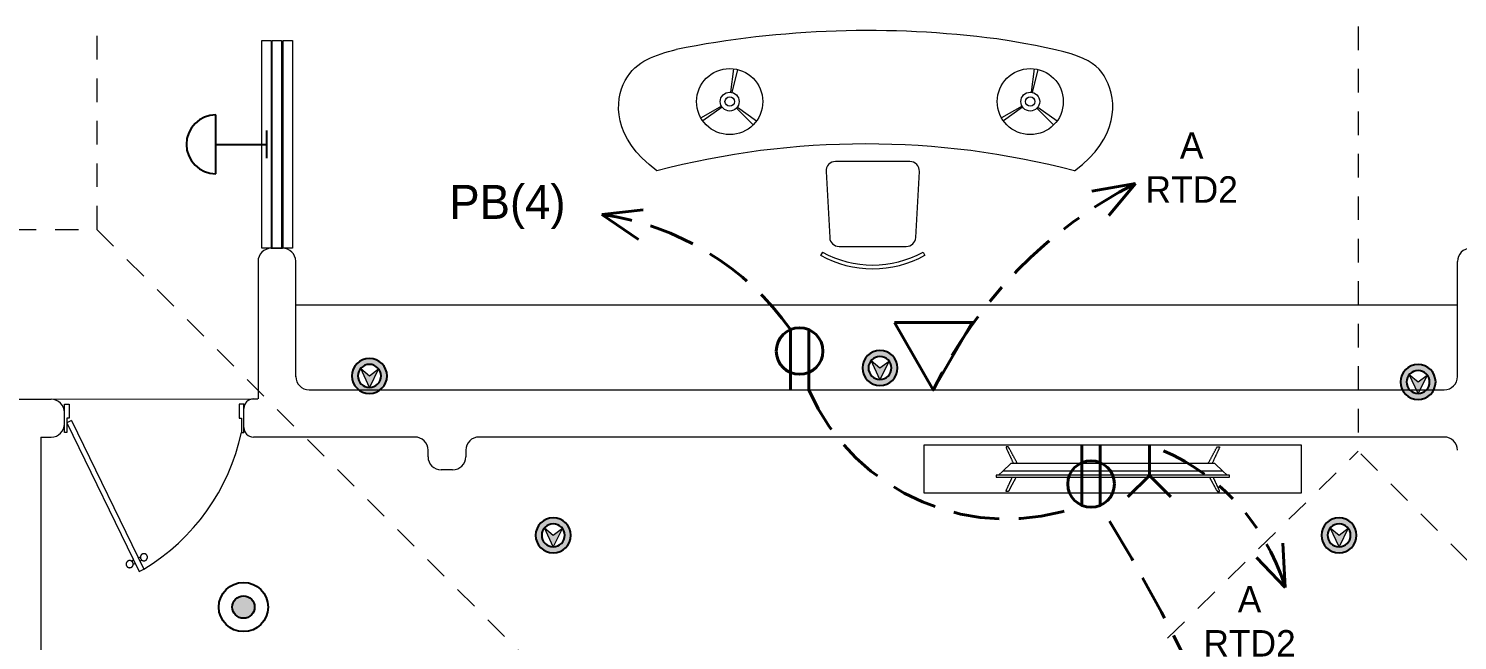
# Model space of a CAD drawing. Header units: metres. Extents: x 14 to 2416, y -346 to 476.
# Drawn here: x 146.26 to 153.83, y -147.21 to -143.96 of the extents above; entities that cross this region are included whole.
import ezdxf

# ---------------------------------------------------------------- set-up
doc = ezdxf.new("R2010")
doc.units = ezdxf.units.M
for name, pattern in [('0', [0]), ('CONTINUA', [0]), ('Dash Style-2', [0.694425, 0.48607, -0.208355]), ('HIDDEN2', [0.1875, 0.125, -0.0625]), ('STYLE_06', [1.041641, 0.625, -0.208282, 0.069427, -0.138931]), ('STYLE_08', [1.25, 0.625, -0.20828, 0.06943, -0.13893, 0.06943, -0.13893])]:
    doc.linetypes.add(name, pattern=pattern)
doc.layers.get('0').update_dxf_attribs({"linetype": '0', "lineweight": 20})
for name, color, linetype, lineweight in [('A-ANNO-TEXT', 20, 'Continuous', 13), ('A-DOOR', 35, 'Continuous', 5), ('A-WALL', 250, 'Continuous', 20), ('E Salida CABLE Antena', 150, 'CONTINUA', 40), ('E Salida Luces', 22, 'Continuous', 40), ('E Salida TCorrientes', 24, 'CONTINUA', 40), ('E Salida Telefono', 128, 'Continuous', 40), ('E Tuberia Cable TV', 150, 'STYLE_08', 40), ('E Tuberia Emp Piso', 24, 'Dash Style-2', 40), ('E Tuberia Telefonica', 118, 'STYLE_06', 40), ('MAVA', 1, 'Continuous', 15), ('MOBILIARIOS', 252, 'Continuous', 0), ('piso', 253, 'Continuous', 0)]:
    doc.layers.add(name, color=color, linetype=linetype, lineweight=lineweight)
doc.layers.add('MAVA LUM', color=1, linetype='Continuous')
doc.layers.add('MAVA Luminarias', color=1, linetype='Continuous')
doc.layers.add('Techos 1', color=7, linetype='HIDDEN2', lineweight=9, true_color=0x42391a)
doc.styles.add('CENTURY GOTHIC', font='GOTHIC.TTF')
doc.styles.add('DIMTEXT', font='dim.shx', dxfattribs={"width": 0.75})
doc.styles.add('GENERATED_STYLE_1', font='GOTHIC.TTF')

# ---------------------------------------------------------------- blocks, each defined once
blk = doc.blocks.new('A$C58f5b6b7')
at = {"layer": 'MOBILIARIOS'}
for points in [[(0, 0.2526), (2, 0.2526), (2, 0), (0, 0)], [(0.382, 0.1596), (0.382, 0.1691), (1.618, 0.1691), (1.618, 0.1596)]]:
    blk.add_lwpolyline(points, close=True, dxfattribs=at)
for points in [[(1.6059, 0.1595), (1.5823, 0.1372), (1, 0.1372), (0.4177, 0.1372), (0.3941, 0.1595)], [(1.5823, 0.1372), (1.54, 0.0973), (0.46, 0.0973), (0.4177, 0.1372)]]:
    blk.add_lwpolyline(points, dxfattribs=at)
for points, degree in [([(0.4512, 0.2382, -0.0047), (0.4469, 0.2461, -0.0047), (0.4415, 0.2461, -0.0047), (0.4325, 0.2461, -0.0047), (0.4368, 0.237, -0.0047)], 3), ([(0.4368, 0.237, -0.0047), (0.4526, 0.2031, -0.0047), (0.4683, 0.1691, -0.0047)], 2), ([(0.4885, 0.1691, -0.0047), (0.4698, 0.2037, -0.0047), (0.4512, 0.2382, -0.0047)], 2), ([(1.5115, 0.1691, -0.0047), (1.5302, 0.2037, -0.0047), (1.5488, 0.2382, -0.0047)], 2), ([(1.5632, 0.237, -0.0047), (1.5474, 0.2031, -0.0047), (1.5317, 0.1691, -0.0047)], 2), ([(1.5488, 0.2382, -0.0047), (1.5531, 0.2461, -0.0047), (1.5585, 0.2461, -0.0047), (1.5675, 0.2461, -0.0047), (1.5632, 0.237, -0.0047)], 3), ([(0.4368, 0.0172, -0.0047), (0.4554, 0.0572, -0.0047), (0.474, 0.0973, -0.0047)], 2), ([(0.4951, 0.0973, -0.0047), (0.4731, 0.0566, -0.0047), (0.4512, 0.016, -0.0047)], 2), ([(1.5049, 0.0973), (1.5269, 0.0566), (1.5488, 0.016)], 2), ([(1.5632, 0.0172), (1.5446, 0.0572), (1.526, 0.0973)], 2)]:
    blk.add_open_spline(points, degree=degree, dxfattribs=at)
for points in [[(0.4512, 0.016, -0.0047), (0.4469, 0.0081, -0.0047), (0.4415, 0.0081, -0.0047), (0.4325, 0.0081, -0.0047), (0.4368, 0.0172, -0.0047)], [(1.5488, 0.016), (1.5531, 0.0081), (1.5585, 0.0081), (1.5675, 0.0081), (1.5632, 0.0172)]]:
    blk.add_open_spline(points, degree=3, knots=[-0.08544201, -0.08544201, -0.08544201, -0.08544201, -0.04272101, 0, 0, 0, 0], dxfattribs=at)
blk = doc.blocks.new('puerta 1.00')
at = {"layer": 'A-DOOR'}
for p, q in [((-0.15, -0.0125), (-0.9369, -0.3949)), ((-0.1376, -0.038), (-0.9245, -0.4204)), ((-0.1376, -0.038), (-0.15, -0.0125)), ((-0.8946, -0.3743), (-0.8996, -0.3641)), ((-0.8777, -0.3661), (-0.8826, -0.3559)), ((-0.9369, -0.3949), (-0.9245, -0.4204)), ((-0.8822, -0.3998), (-0.8772, -0.4101)), ((-0.8653, -0.3916), (-0.8603, -0.4018))]:
    blk.add_line(p, q, dxfattribs=at)
for points in [[(-0.05, 0), (-0.05, -0.025), (-0.125, -0.025), (-0.125, -0.0125), (-0.2, -0.0125), (-0.2, 0), (-0.05, 0)], [(-0.05, -0.95), (-0.05, -0.925), (-0.125, -0.925), (-0.125, -0.9375), (-0.2, -0.9375), (-0.2, -0.95), (-0.05, -0.95)]]:
    blk.add_lwpolyline(points, dxfattribs=at)
blk.add_arc((0.0366, 0.1602), 1.1229, 211.13358, 257.83427, dxfattribs=at)
for points in [[(-0.8982, -0.3642), (-0.9033, -0.3642), (-0.912, -0.3591), (-0.917, -0.3504), (-0.917, -0.3403), (-0.912, -0.3316), (-0.9033, -0.3265), (-0.8932, -0.3265), (-0.8844, -0.3316), (-0.8794, -0.3403), (-0.8794, -0.3504), (-0.8844, -0.3591), (-0.8932, -0.3642), (-0.8982, -0.3642)], [(-0.8617, -0.4394), (-0.8667, -0.4394), (-0.8754, -0.4344), (-0.8805, -0.4256), (-0.8805, -0.4156), (-0.8754, -0.4068), (-0.8667, -0.4018), (-0.8566, -0.4018), (-0.8479, -0.4068), (-0.8428, -0.4156), (-0.8428, -0.4257), (-0.8479, -0.4344), (-0.8566, -0.4394), (-0.8617, -0.4394)]]:
    blk.add_open_spline(points, degree=2, dxfattribs=at)
blk = doc.blocks.new('PL BASE 2N NASAS 09')
at = {"layer": 'A-DOOR'}
for points in [[(173.067, -17.3117), (173.117, -17.3117), (173.117, -18.4117), (173.067, -18.4117)], [(173.122, -17.3117), (173.172, -17.3117), (173.172, -18.4117), (173.122, -18.4117)], [(173.18, -17.3117), (173.23, -17.3117), (173.23, -18.4117), (173.18, -18.4117)]]:
    blk.add_lwpolyline(points, close=True, dxfattribs=at)
at = {"layer": 'A-WALL', "transparency": 33554684}
blk.add_line((173.1173, -18.4117), (173.1773, -18.4117), dxfattribs=at)
at = {"layer": 'A-WALL'}
for p, q in [((173.0473, -18.4817), (173.0473, -19.2101)), ((173.2473, -19.0934), (173.2473, -18.4793)), ((179.3975, -19.0917), (179.3975, -18.4817)), ((168.5175, -19.2117), (171.9525, -19.2117)), ((173.0225, -19.2101), (173.047, -19.2101)), ((173.3173, -19.1617), (179.3275, -19.1617)), ((172.0225, -19.3417), (172.0225, -19.2817)), ((172.9725, -19.3617), (172.9725, -19.2601)), ((171.8975, -19.4117), (171.8975, -21.3617)), ((171.8975, -19.4117), (171.9517, -19.4117)), ((173.8775, -19.4117), (173.0225, -19.4117)), ((179.3275, -19.4117), (174.2175, -19.4117)), ((173.9475, -19.5158), (173.9475, -19.4808)), ((174.1475, -19.4808), (174.1475, -19.5158)), ((174.0775, -19.5858), (174.0175, -19.5858))]:
    blk.add_line(p, q, dxfattribs=at)
for centre, radius, start, end in [((173.1173, -18.4817), 0.07, 90, 180), ((173.1772, -18.4818), 0.0701, 2.00748, 89.9691), ((179.4675, -18.4817), 0.07, 90, 180), ((173.3173, -19.0917), 0.07, 180, 270), ((179.3275, -19.0917), 0.07, 270, 0), ((171.9525, -19.2817), 0.07, 0, 90), ((173.0225, -19.2601), 0.05, 90, 180), ((171.9525, -19.3417), 0.07, 270, 0), ((173.0225, -19.3617), 0.05, 180, 270), ((173.8775, -19.4817), 0.07, 0, 90), ((174.2175, -19.4817), 0.07, 90, 180), ((179.3275, -19.4817), 0.07, 0, 90), ((174.0175, -19.5158), 0.07, 180, 270), ((174.0775, -19.5158), 0.07, 270, 360)]:
    blk.add_arc(centre, radius, start, end, dxfattribs=at)
at = {"layer": 'MOBILIARIOS'}
blk.add_line((173.2473, -18.7117), (179.3975, -18.7117), dxfattribs=at)
at = {"layer": 'piso'}
blk.add_line((171.9525, -19.2117), (173.0225, -19.2101), dxfattribs=at)
at = {"layer": 'Techos 1'}
for p, q in [((178.8725, -10.9367), (178.8725, -19.4867)), ((172.1943, -12.1117), (172.1943, -18.3117)), ((160.0475, -18.3117), (172.1943, -18.3117)), ((172.1943, -18.3117), (176.0975, -22.2118)), ((176.0975, -22.2118), (178.8725, -19.4867)), ((185.4975, -26.1117), (178.8725, -19.4867))]:
    blk.add_line(p, q, dxfattribs=at)
at = {"layer": 'A-DOOR', "rotation": 90.00000000000001}
blk.add_blockref('puerta 1.00', (172.0225, -19.1867), dxfattribs=at)
blk = doc.blocks.new('PL MUEBLES 2N NASAS 09')
at = {"layer": 'MOBILIARIOS'}
for p, q in [((225.4651, 45.132), (225.4806, 45.2561)), ((225.4711, 45.1309), (225.5014, 45.2522)), ((227.0565, 45.132), (227.072, 45.2561)), ((227.0625, 45.1309), (227.0928, 45.2522)), ((225.4155, 45.0576), (225.307, 44.9956)), ((225.4182, 45.0534), (225.3165, 44.9807)), ((225.4943, 45.0471), (225.5827, 44.9587)), ((225.4996, 45.0534), (225.6013, 44.9807)), ((227.0069, 45.0576), (226.8984, 44.9956)), ((227.0097, 45.0534), (226.9079, 44.9807)), ((227.0857, 45.0471), (227.1741, 44.9587)), ((227.091, 45.0534), (227.1927, 44.9807)), ((225.9495, 44.2855), (225.9398, 44.268)), ((226.4824, 44.2855), (226.4921, 44.268))]:
    blk.add_line(p, q, dxfattribs=at)
blk.add_lwpolyline([(226.0383, 44.3151), (226.3937, 44.3151, 0.39805), (226.4436, 44.3623), (226.463, 44.7123, 0.430564), (226.4131, 44.7651), (226.0188, 44.7651, 0.430564), (225.9689, 44.7123), (225.9883, 44.3623, 0.39805)], format="xyb", close=True, dxfattribs=at)
for centre, radius in [((225.4589, 45.0824), 0.175), ((227.0503, 45.0824), 0.175), ((225.4589, 45.0824), 0.05), ((225.4589, 45.0824), 0.025), ((227.0503, 45.0824), 0.05), ((227.0503, 45.0824), 0.025)]:
    blk.add_circle(centre, radius, dxfattribs=at)
for centre, radius, start, end in [((226.1932, 40.2177), 5.241, 82.54918, 101.19032), ((226.1788, 40.5167), 4.3416, 75.25051, 104.74949), ((226.216, 44.7651), 0.5686, 240.9454, 299.0546), ((226.216, 44.7651), 0.5486, 240.9454, 299.0546)]:
    blk.add_arc(centre, radius, start, end, dxfattribs=at)
for points in [[(227.2842, 44.7152), (227.5227, 44.8944), (227.496, 45.2766), (227.2961, 45.3466), (226.8728, 45.4144)], [(225.0735, 44.7152), (224.835, 44.8944), (224.8616, 45.2766), (225.0657, 45.3287), (225.1761, 45.359)]]:
    blk.add_open_spline(points, degree=3, dxfattribs=at)
blk.add_blockref('PL BASE 2N NASAS 09', (49.9143, 62.717))
at = {"layer": 'MOBILIARIOS', "xscale": -1, "rotation": 180}
blk.add_blockref('A$C58f5b6b7', (226.4871, 43.2624, 0.0047), dxfattribs=at)
blk = doc.blocks.new('A$C595364de')
blk.add_blockref('PL MUEBLES 2N NASAS 09', (-199.5618, -36.6052))
blk = doc.blocks.new('SUPERFICIAL')
at = {"layer": 'MAVA LUM'}
h = blk.add_hatch(color=256, dxfattribs=at)
h.dxf.hatch_style = 1
edge = h.paths.add_edge_path()
edge.add_arc((0.0008, 0.0016), 0.059, 0, 360)
for radius in [0.1303, 0.0593]:
    blk.add_circle((0.0008, 0.0016, 0), radius, dxfattribs=at)
at = {"ltscale": 1e-05, "style": 'DIMTEXT', "flags": 1}
blk.add_attdef('MULTIPLICADOR', (0.0928, 0.4687), '', height=0.15, dxfattribs=at)
blk = doc.blocks.new('dl ip')
at = {"layer": 'MAVA', "true_color": 0xf8991e, "transparency": 33554687}
h = blk.add_hatch(color=30, dxfattribs=at)
h.dxf.hatch_style = 1
h.paths.add_polyline_path([(94.7574, -111.2088), (94.7109, -111.2482), (94.6624, -111.2113), (94.7109, -111.3092)])
at = {"layer": 'MAVA Luminarias', "linetype": 'Continuous', "true_color": 0xf8991e}
h = blk.add_hatch(color=30, dxfattribs=at)
h.paths.add_polyline_path([(94.618, -111.2482, 1), (94.8039, -111.2482, 1)])
h.paths.add_polyline_path([(94.7719, -111.2482, -1), (94.6499, -111.2482, -1)], flags=16)
at = {"layer": 'MAVA', "color": 30, "true_color": 0xf8991e}
for p, q in [((94.7109, -111.2482), (94.6624, -111.2113)), ((94.6624, -111.2113), (94.7109, -111.3092)), ((94.7109, -111.3092), (94.7574, -111.2088)), ((94.7574, -111.2088), (94.7109, -111.2482))]:
    blk.add_line(p, q, dxfattribs=at)
at = {"layer": 'MAVA Luminarias', "color": 30, "linetype": 'Continuous', "true_color": 0xf8991e}
for radius in [0.093, 0.061]:
    blk.add_circle((94.7109, -111.2482), radius, dxfattribs=at)
blk = doc.blocks.new('SCONCE 1')
at = {"layer": 'MAVA Luminarias', "color": 5, "linetype": 'Continuous'}
for p, q in [((-1.374, 0.679), (-1.374, 1.191)), ((-0.931, 0.816), (-0.931, 1.054)), ((-1.374, 0.935), (-0.931, 0.935))]:
    blk.add_line(p, q, dxfattribs=at)
blk.add_arc((-1.374, 0.935), 0.256, 90, 270, dxfattribs=at)
blk = doc.blocks.new('*U428')
at = {"layer": 'E Salida TCorrientes'}
for p, q in [((-0.2659, 0.0403), (0, 0.0403)), ((-0.2659, -0.0403), (0, -0.0403))]:
    blk.add_line(p, q, dxfattribs=at)
blk.add_circle((-0.1714, 0), 0.1028, dxfattribs=at)
blk = doc.blocks.new('*U494')
at = {"layer": 'E Tuberia Emp Piso', "linetype": 'Continuous'}
for p, q in [((0, 0), (-0.2299, -0.048)), ((-0.1345, -0.1743), (0, 0))]:
    blk.add_line(p, q, dxfattribs=at)
blk = doc.blocks.new('*U773')
at = {"layer": 'E Tuberia Cable TV'}
for p, q in [((0, 0), (-0.0196, 0.234)), ((-0.1566, 0.1548), (0, 0))]:
    blk.add_line(p, q, dxfattribs=at)
blk = doc.blocks.new('*U492')
at = {"layer": 'E Salida CABLE Antena'}
for q in [(0.39, 0.163), (0, 0), (0.39, -0.163)]:
    blk.add_line((0.229, 0), q, dxfattribs=at)
blk = doc.blocks.new('*U426')
at = {"layer": 'E Salida TCorrientes'}
for p, q in [((0.0403, -0.2659), (0.0403, 0)), ((-0.0403, -0.2659), (-0.0403, 0))]:
    blk.add_line(p, q, dxfattribs=at)
blk.add_circle((0, -0.1714), 0.1028, dxfattribs=at)
blk = doc.blocks.new('Sal Telefono')
at = {"layer": 'E Salida Telefono'}
blk.add_lwpolyline([(-0.2061, 0.3569), (0, 0), (0.2061, 0.3569)], close=True, dxfattribs=at)
blk = doc.blocks.new('*U774')
at = {"layer": 'E Tuberia Telefonica', "linetype": 'Continuous'}
for p, q in [((0, 0), (-0.2315, -0.0397)), ((-0.1407, -0.1694), (0, 0))]:
    blk.add_line(p, q, dxfattribs=at)

msp = doc.modelspace()

# ---------------------------------------------------------------- linework, layer by layer
at = {"layer": 'E Tuberia Cable TV', "ltscale": 0.4}
msp.add_arc((151.8053, -147.2634, 0.0047), 1.1603, 16.99172, 70.32674, dxfattribs=at)
at = {"layer": 'E Tuberia Emp Piso', "ltscale": 0.5}
for centre, radius, start, end in [((149.0902, -146.4088), 1.4748, 35.19278, 81.94814), ((151.4393, -145.4185, -0.0094), 1.1434, 203.69134, 290.43357), ((140.6329, -151.9484), 6.1856, 4.91648, 61.90674), ((143.2784, -151.8339, 0.0047), 10.1735, 2.39478, 31.68723)]:
    msp.add_arc(centre, radius, start, end, dxfattribs=at)
at = {"layer": 'E Tuberia Telefonica', "ltscale": 0.4}
msp.add_arc((153.2189, -146.9294, -0.0047), 2.4089, 117.0905, 154.11935, dxfattribs=at)

# ---------------------------------------------------------------- block references
at = {"layer": 'A-ANNO-TEXT'}
msp.add_blockref('A$C595364de', (124.0766, -152.828), dxfattribs=at)
msp.add_blockref('A$C595364de', (124.0766, -152.828), dxfattribs=at)
at = {"layer": 'E Salida CABLE Antena', "xscale": 0.7000000000000001, "yscale": 0.7000000000000001, "zscale": 0.7000000000000001, "rotation": 270}
msp.add_blockref('*U492', (152.1959, -146.1709, 0.0047), dxfattribs=at)
at = {"layer": 'E Salida Luces'}
for name, p in [('*U774', (152.1219, -144.7848, 0.0047)), ('Sal Telefono', (151.0516, -145.8779))]:
    msp.add_blockref(name, p, dxfattribs=at)
at = {"layer": 'E Salida TCorrientes', "yscale": 1.2, "zscale": 1.2}
for name, p, xscale, rotation in [('*U426', (150.3439, -145.8779), -1.2, 180), ('*U428', (151.8869, -146.1709, 0.0047), 1.2, 90.00000000000001)]:
    msp.add_blockref(name, p, dxfattribs=dict(at, xscale=xscale, rotation=rotation))
at = {"layer": 'E Tuberia Cable TV', "ltscale": 0.6, "rotation": 358.3439723273638}
msp.add_blockref('*U773', (152.915, -146.9244, 0.0047), dxfattribs=at)
at = {"layer": 'E Tuberia Emp Piso', "ltscale": 0.3, "rotation": 133.8593739214889}
msp.add_blockref('*U494', (149.2968, -144.9485), dxfattribs=at)
at = {"layer": 'MAVA Luminarias', "color": 251, "xscale": 0.6101999921123585, "yscale": 0.6101999921123585, "zscale": 0.6101999921123585}
msp.add_blockref('SCONCE 1', (148.0917, -145.1477), dxfattribs=at)
msp.add_blockref('SCONCE 1', (148.0917, -145.1477), dxfattribs=at)
at = {"layer": 'MAVA Luminarias', "xscale": -1}
for p in [(245.4801, -34.5137), (245.4801, -34.5137), (242.7774, -34.5558), (242.7774, -34.5558), (248.3294, -34.588), (248.3294, -34.588), (243.7501, -35.4001), (243.7501, -35.4001), (247.9108, -35.4001), (247.9108, -35.4001)]:
    msp.add_blockref('dl ip', p, dxfattribs=at)
at = {"layer": 'MAVA Luminarias'}
msp.add_blockref('SUPERFICIAL', (147.3984, -147.0301, 0), dxfattribs=at)
msp.add_blockref('SUPERFICIAL', (147.3984, -147.0301, 0), dxfattribs=at)

# ---------------------------------------------------------------- texts
at = {"layer": 'E Tuberia Cable TV', "ltscale": 0.6, "insert": (152.7261, -147.104, -0.0003), "char_height": 0.14, "width": 0.515305, "attachment_point": 5, "style": 'GENERATED_STYLE_1'}
msp.add_mtext('A RTD2', dxfattribs=at)
at = {"layer": 'E Tuberia Emp Piso', "insert": (148.7969, -144.9093), "char_height": 0.18, "width": 0.861546, "attachment_point": 5, "style": 'CENTURY GOTHIC'}
msp.add_mtext('PB(4)  ', dxfattribs=at)
at = {"layer": 'E Tuberia Telefonica', "ltscale": 0.4, "insert": (152.4197, -144.6997, -0.0003), "char_height": 0.14, "width": 0.515305, "attachment_point": 5, "style": 'GENERATED_STYLE_1'}
msp.add_mtext('A RTD2', dxfattribs=at)

doc.saveas('drawing.dxf')
